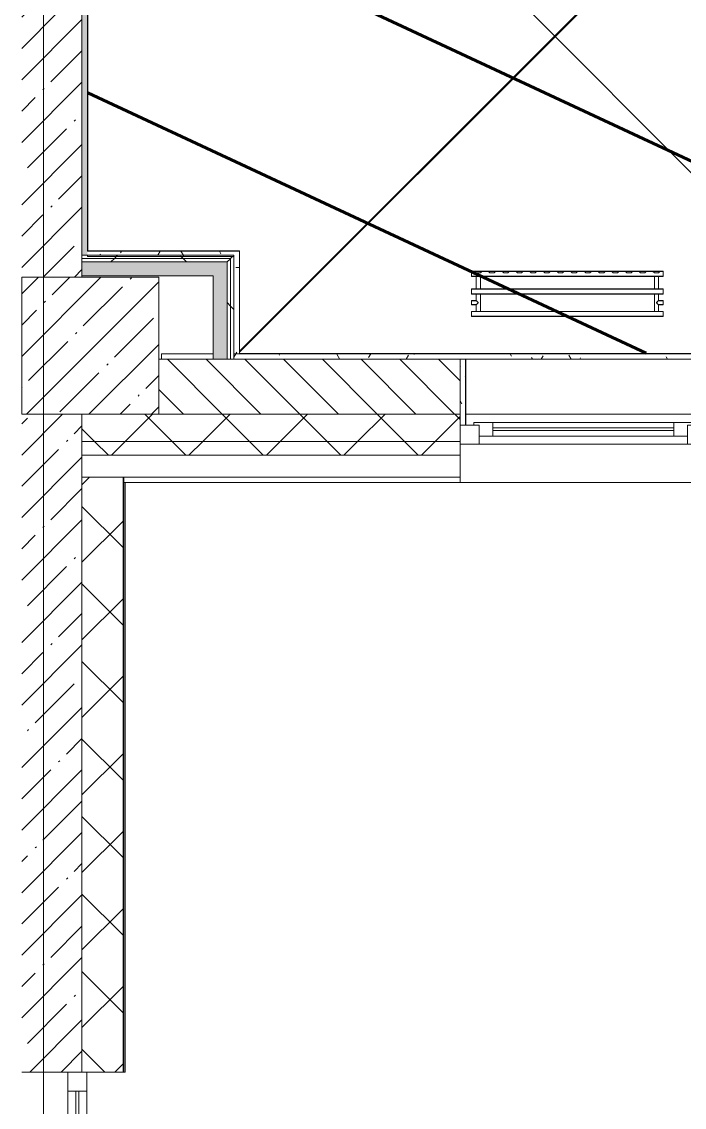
# Model space of a CAD drawing. Header units: millimetres. Extents: x -164500 to 426394, y -23753 to 102118.
# Drawn here: x 224252 to 226671, y 1020 to 4981 of the extents above; entities that cross this region are included whole.
import ezdxf

# ---------------------------------------------------------------- set-up
doc = ezdxf.new("R2010")
doc.units = ezdxf.units.MM
doc.linetypes.add('Осевая', pattern=[6350, 1270, -952.5, 3175, -952.5])
for name, color, linetype, lineweight in [('0) шлифовка', 5, 'Continuous', 60), ('5.3) Л-7 Линолеум 4 вып', 230, 'Continuous', 30), ('A-FLOR', 7, 'Continuous', 9), ('A-GLAZ', 7, 'Continuous', 9), ('A-GLAZ-1', 7, 'Continuous', 5), ('A-WALL', 7, 'Continuous', 5), ('I-WALL', 7, 'Continuous', 5), ('S-COLS', 7, 'Continuous', 9), ('S-COLS-1', 7, 'Continuous', 5), ('Оси', 7, 'Continuous', 9), ('Оси-2', 7, 'Осевая', 9)]:
    doc.layers.add(name, color=color, linetype=linetype, lineweight=lineweight)
for name, color, linetype in [('2) защита вин плитк', 6, 'Continuous'), ('3.1) Наливной пол', 3, 'Continuous'), ('3.2.3) Нал-ой пол 4 вып', 3, 'Continuous')]:
    doc.layers.add(name, color=color, linetype=linetype)
for name, color, linetype, lineweight, true_color in [('A-WALL-1', 9, 'Continuous', 5, 0x808080), ('A-WALL-FNSH-1', 9, 'Continuous', 5, 0x808080), ('M-EQPM-1', 7, 'Continuous', 9, 0xb2b2b2)]:
    doc.layers.add(name, color=color, linetype=linetype, lineweight=lineweight, true_color=true_color)
pattern_1 = [(45, (148772.12, -0.94), (-141.42136, 141.42136), []), (135, (148772.12, -0.94), (-141.42136, -141.42136), [])]
pattern_2 = [(0, (148772.123, -0.94), (243.84, 60.96), [20.117, -162.763, 20.117, -162.763, -975.36]), (0, (148772.123, -0.94), (243.84, 60.96), [-365.76, 20.117, -345.643, 20.117, -162.763, -426.72]), (0, (148772.123, -0.94), (243.84, 60.96), [-914.4, 20.117, -101.803, 20.117, -284.683]), (120, (148863.563, 29.54), (-174.71291, 180.691634), [20.117, -162.763, 20.117, -162.763, -975.36]), (120, (148863.563, 29.54), (-174.71291, 180.691634), [-365.76, 20.117, -345.643, 20.117, -162.763, -426.72]), (120, (148863.563, 29.54), (-174.71291, 180.691634), [-914.4, 20.117, -101.803, 20.117, -284.683]), (240, (148894.043, 151.46), (-69.12709, -241.651634), [20.117, -162.763, 20.117, -162.763, -975.36]), (240, (148894.043, 151.46), (-69.12709, -241.651634), [-365.76, 20.117, -345.643, 20.117, -162.763, -426.72]), (240, (148894.043, 151.46), (-69.12709, -241.651634), [-914.4, 20.117, -101.803, 20.117, -284.683])]
pattern_3 = [(45, (148772.12, -0.94), (-212.132, 212.132), []), (135, (148772.12, -0.94), (-212.132, -212.132), [])]
pattern_4 = [(45, (191173.1, 26476), (-1347.04, 1347.04), [])]
pattern_5 = [(45, (191173.1, 26480), (-1347.04, 1347.04), [])]

# ---------------------------------------------------------------- blocks, each defined once
blk = doc.blocks.new('radiator_prado_classic_z_tip_30_po exemplyaru - Classic Z Тип 30-500-V467-Объем проектирования 2 этажа')
at = {"layer": 'M-EQPM-1'}
for p, q in [((0, 228), (0, 210)), ((700, 228), (0, 228)), ((0, 210), (0, 228)), ((0, 228), (12.5, 228)), ((0, 210), (700, 210)), ((17.8, 210), (0, 210)), ((12.5, 228), (37.5, 228)), ((37.5, 228), (12.5, 228)), ((12.5, 228), (37.5, 228)), ((12.5, 228), (17.5, 223)), ((12.5, 228), (17.5, 223)), ((32.5, 223), (17.5, 223)), ((17.5, 223), (32.5, 223)), ((17.5, 210), (17.5, 164)), ((17.5, 210), (17.5, 164)), ((17.8, 210), (17.5, 210)), ((17.5, 210), (17.8, 210)), ((17.8, 210), (17.5, 210)), ((17.5, 210), (32.5, 210)), ((32.2, 210), (17.8, 210)), ((17.8, 210), (18.5, 210)), ((19.7, 210), (17.8, 210)), ((18.5, 210), (23.1, 210)), ((32.2, 210), (19.7, 210)), ((23.1, 210), (32.2, 210)), ((32.5, 210), (32.2, 210)), ((32.2, 210), (32.5, 210)), ((32.5, 210), (32.2, 210)), ((667.8, 210), (32.2, 210)), ((32.5, 223), (37.5, 228)), ((37.5, 228), (32.5, 223)), ((32.5, 164), (32.5, 210)), ((32.5, 164), (32.5, 210)), ((37.5, 228), (62.5, 228)), ((62.5, 228), (87.5, 228)), ((87.5, 228), (62.5, 228)), ((62.5, 228), (87.5, 228)), ((62.5, 228), (67.5, 223)), ((62.5, 228), (67.5, 223)), ((82.5, 223), (67.5, 223)), ((67.5, 223), (82.5, 223)), ((82.5, 223), (87.5, 228)), ((87.5, 228), (82.5, 223)), ((87.5, 228), (112.5, 228)), ((112.5, 228), (137.5, 228)), ((137.5, 228), (112.5, 228)), ((112.5, 228), (137.5, 228)), ((112.5, 228), (117.5, 223)), ((112.5, 228), (117.5, 223)), ((132.5, 223), (117.5, 223)), ((117.5, 223), (132.5, 223)), ((132.5, 223), (137.5, 228)), ((137.5, 228), (132.5, 223)), ((137.5, 228), (162.5, 228)), ((162.5, 228), (187.5, 228)), ((187.5, 228), (162.5, 228)), ((162.5, 228), (187.5, 228)), ((162.5, 228), (167.5, 223)), ((162.5, 228), (167.5, 223)), ((182.5, 223), (167.5, 223)), ((167.5, 223), (182.5, 223)), ((182.5, 223), (187.5, 228)), ((187.5, 228), (182.5, 223)), ((187.5, 228), (212.5, 228)), ((212.5, 228), (237.5, 228)), ((237.5, 228), (212.5, 228)), ((212.5, 228), (237.5, 228)), ((212.5, 228), (217.5, 223)), ((212.5, 228), (217.5, 223)), ((232.5, 223), (217.5, 223)), ((217.5, 223), (232.5, 223)), ((232.5, 223), (237.5, 228)), ((237.5, 228), (232.5, 223)), ((237.5, 228), (262.5, 228)), ((262.5, 228), (287.5, 228)), ((287.5, 228), (262.5, 228)), ((262.5, 228), (287.5, 228)), ((262.5, 228), (267.5, 223)), ((262.5, 228), (267.5, 223)), ((282.5, 223), (267.5, 223)), ((267.5, 223), (282.5, 223)), ((282.5, 223), (287.5, 228)), ((287.5, 228), (282.5, 223)), ((287.5, 228), (312.5, 228)), ((312.5, 228), (337.5, 228)), ((337.5, 228), (312.5, 228)), ((312.5, 228), (337.5, 228)), ((312.5, 228), (317.5, 223)), ((312.5, 228), (317.5, 223)), ((332.5, 223), (317.5, 223)), ((317.5, 223), (332.5, 223)), ((332.5, 223), (337.5, 228)), ((337.5, 228), (332.5, 223)), ((337.5, 228), (362.5, 228)), ((362.5, 228), (387.5, 228)), ((387.5, 228), (362.5, 228)), ((362.5, 228), (387.5, 228)), ((362.5, 228), (367.5, 223)), ((362.5, 228), (367.5, 223)), ((382.5, 223), (367.5, 223)), ((367.5, 223), (382.5, 223)), ((382.5, 223), (387.5, 228)), ((387.5, 228), (382.5, 223)), ((387.5, 228), (412.5, 228)), ((412.5, 228), (437.5, 228)), ((437.5, 228), (412.5, 228)), ((412.5, 228), (437.5, 228)), ((412.5, 228), (417.5, 223)), ((412.5, 228), (417.5, 223)), ((432.5, 223), (417.5, 223)), ((417.5, 223), (432.5, 223)), ((432.5, 223), (437.5, 228)), ((437.5, 228), (432.5, 223)), ((437.5, 228), (462.5, 228)), ((462.5, 228), (487.5, 228)), ((487.5, 228), (462.5, 228)), ((462.5, 228), (487.5, 228)), ((462.5, 228), (467.5, 223)), ((462.5, 228), (467.5, 223)), ((482.5, 223), (467.5, 223)), ((467.5, 223), (482.5, 223)), ((482.5, 223), (487.5, 228)), ((487.5, 228), (482.5, 223)), ((487.5, 228), (512.5, 228)), ((512.5, 228), (537.5, 228)), ((537.5, 228), (512.5, 228)), ((512.5, 228), (537.5, 228)), ((512.5, 228), (517.5, 223)), ((512.5, 228), (517.5, 223)), ((532.5, 223), (517.5, 223)), ((517.5, 223), (532.5, 223)), ((532.5, 223), (537.5, 228)), ((537.5, 228), (532.5, 223)), ((537.5, 228), (562.5, 228)), ((562.5, 228), (587.5, 228)), ((587.5, 228), (562.5, 228)), ((562.5, 228), (587.5, 228)), ((562.5, 228), (567.5, 223)), ((562.5, 228), (567.5, 223)), ((582.5, 223), (567.5, 223)), ((567.5, 223), (582.5, 223)), ((582.5, 223), (587.5, 228)), ((587.5, 228), (582.5, 223)), ((587.5, 228), (612.5, 228)), ((612.5, 228), (637.5, 228)), ((637.5, 228), (612.5, 228)), ((612.5, 228), (637.5, 228)), ((612.5, 228), (617.5, 223)), ((617.5, 223), (612.5, 228)), ((632.5, 223), (617.5, 223)), ((617.5, 223), (632.5, 223)), ((632.5, 223), (637.5, 228)), ((637.5, 228), (632.5, 223)), ((637.5, 228), (662.5, 228)), ((662.5, 228), (687.5, 228)), ((687.5, 228), (662.5, 228)), ((662.5, 228), (687.5, 228)), ((662.5, 228), (667.5, 223)), ((662.5, 228), (667.5, 223)), ((682.5, 223), (667.5, 223)), ((667.5, 223), (682.5, 223)), ((667.5, 210), (667.5, 164)), ((667.5, 210), (667.5, 164)), ((667.8, 210), (667.5, 210)), ((667.5, 210), (682.5, 210)), ((667.8, 210), (667.5, 210)), ((667.5, 210), (667.8, 210)), ((682.2, 210), (667.8, 210)), ((682.2, 210), (667.8, 210)), ((667.8, 210), (682.2, 210)), ((682.5, 210), (682.2, 210)), ((682.5, 210), (682.2, 210)), ((682.2, 210), (682.5, 210)), ((682.5, 223), (687.5, 228)), ((687.5, 228), (682.5, 223)), ((682.5, 164), (682.5, 210)), ((682.5, 164), (682.5, 210)), ((700, 210), (684.3, 210)), ((687.5, 228), (700, 228)), ((700, 210), (700, 228)), ((700, 228), (700, 210)), ((700, 164), (0, 164)), ((0, 164), (0, 146)), ((0, 146), (0, 164)), ((0, 164), (17.8, 164)), ((17.8, 164), (17.5, 164)), ((17.5, 164), (17.8, 164)), ((17.8, 164), (17.5, 164)), ((17.5, 164), (32.5, 164)), ((32.2, 164), (17.8, 164)), ((17.8, 164), (26.9, 164)), ((26.9, 164), (17.8, 164)), ((26.9, 164), (30.3, 164)), ((30.3, 164), (26.9, 164)), ((30.3, 164), (32.2, 164)), ((32.2, 164), (30.3, 164)), ((32.5, 164), (32.2, 164)), ((32.2, 164), (32.5, 164)), ((32.5, 164), (32.2, 164)), ((32.2, 164), (667.8, 164)), ((667.8, 164), (667.5, 164)), ((667.5, 164), (682.5, 164)), ((667.8, 164), (667.5, 164)), ((667.5, 164), (667.8, 164)), ((682.2, 164), (667.8, 164)), ((682.2, 164), (667.8, 164)), ((667.8, 164), (682.2, 164)), ((682.5, 164), (682.2, 164)), ((682.5, 164), (682.2, 164)), ((682.2, 164), (682.5, 164)), ((684.3, 164), (700, 164)), ((700, 146), (700, 164)), ((700, 164), (700, 146)), ((0, 146), (700, 146)), ((18.5, 146), (0, 146)), ((17.5, 121.5), (0, 121.5)), ((17.5, 121.5), (0, 121.5)), ((0, 121.5), (0, 120.5)), ((0, 106.5), (0, 121.5)), ((0, 120.5), (0, 107.5)), ((0, 120.5), (0, 119.3)), ((0, 114), (0, 120.5)), ((0, 120.5), (0, 120.5)), ((0, 119.3), (0, 117.8)), ((17.5, 146), (17.5, 121.5)), ((17.5, 146), (17.5, 121.5)), ((17.5, 146), (18.5, 146)), ((18.5, 146), (17.5, 146)), ((17.5, 146), (18.5, 146)), ((32.5, 146), (17.5, 146)), ((18.5, 146), (32.2, 146)), ((19.7, 146), (18.5, 146)), ((18.5, 146), (23.1, 146)), ((32.2, 146), (19.7, 146)), ((23.1, 146), (30.3, 146)), ((30.3, 146), (32.2, 146)), ((32.2, 146), (32.5, 146)), ((32.5, 146), (32.2, 146)), ((32.2, 146), (32.5, 146)), ((667.8, 146), (32.2, 146)), ((32.5, 82), (32.5, 146)), ((32.5, 82), (32.5, 146)), ((667.5, 146), (667.5, 82)), ((667.5, 146), (667.5, 82)), ((667.5, 146), (667.8, 146)), ((682.5, 146), (667.5, 146)), ((667.5, 146), (667.8, 146)), ((667.8, 146), (667.5, 146)), ((667.8, 146), (681.5, 146)), ((667.8, 146), (681.5, 146)), ((681.5, 146), (667.8, 146)), ((681.5, 146), (682.5, 146)), ((681.5, 146), (682.5, 146)), ((682.5, 146), (681.5, 146)), ((700, 146), (681.5, 146)), ((682.5, 121.5), (682.5, 146)), ((682.5, 121.5), (682.5, 146)), ((700, 121.5), (682.5, 121.5)), ((700, 121.5), (682.5, 121.5)), ((700, 121.5), (700, 106.5)), ((700, 120.5), (700, 121.5)), ((700, 121.5), (700, 120.5)), ((700, 120.5), (700, 121.5)), ((700, 107.5), (700, 120.5)), ((700, 120.5), (700, 107.5)), ((700, 107.5), (700, 120.5)), ((0, 117.8), (0, 114)), ((0, 114), (0, 110.3)), ((0, 107.5), (0, 114)), ((0, 110.3), (0, 108.7)), ((0, 108.7), (0, 107.5)), ((0, 107.5), (0, 106.5)), ((0, 107.5), (0, 107.5)), ((0, 106.5), (17.5, 106.5)), ((0, 106.5), (17.5, 106.5)), ((700, 82), (0, 82)), ((0, 82), (0, 64)), ((0, 64), (0, 82)), ((0, 82), (18.5, 82)), ((17.5, 106.5), (17.5, 82)), ((17.5, 106.5), (17.5, 82)), ((18.5, 82), (17.5, 82)), ((17.5, 82), (18.5, 82)), ((18.5, 82), (17.5, 82)), ((17.5, 82), (32.5, 82)), ((32.2, 82), (18.5, 82)), ((18.5, 82), (32.2, 82)), ((19.7, 82), (18.5, 82)), ((23.1, 82), (19.7, 82)), ((26.9, 82), (23.1, 82)), ((31.5, 82), (26.9, 82)), ((32.2, 82), (31.5, 82)), ((32.5, 82), (32.2, 82)), ((32.2, 82), (32.5, 82)), ((32.5, 82), (32.2, 82)), ((32.2, 82), (667.8, 82)), ((667.8, 82), (667.5, 82)), ((667.5, 82), (682.5, 82)), ((667.8, 82), (667.5, 82)), ((667.5, 82), (667.8, 82)), ((681.5, 82), (667.8, 82)), ((681.5, 82), (667.8, 82)), ((667.8, 82), (681.5, 82)), ((682.5, 82), (681.5, 82)), ((682.5, 82), (681.5, 82)), ((681.5, 82), (682.5, 82)), ((681.5, 82), (700, 82)), ((682.5, 82), (682.5, 106.5)), ((682.5, 106.5), (700, 106.5)), ((682.5, 82), (682.5, 106.5)), ((682.5, 106.5), (700, 106.5)), ((700, 106.5), (700, 107.5)), ((700, 107.5), (700, 106.5)), ((700, 106.5), (700, 107.5)), ((700, 64), (700, 82)), ((700, 82), (700, 64)), ((700, 64), (0, 64)), ((0, 64), (700, 64))]:
    blk.add_line(p, q, dxfattribs=at)
for points, knots in [([(18.5, 120.5), (18.4, 120.6), (18.3, 120.7), (18.1, 120.9), (17.9, 121.1), (17.8, 121.2), (17.7, 121.3), (17.5, 121.5), (17.5, 121.5), (17.5, 121.5)], [0.7142857, 0.7142857, 0.7142857, 0.7142857, 0.75, 0.7857143, 0.8214286, 0.8571429, 0.8928571, 0.9285714, 1, 1, 1, 1]), ([(17.5, 121.5), (17.5, 121.5), (17.5, 121.5), (17.7, 121.3), (17.8, 121.2), (17.9, 121.1), (18.1, 120.9), (18.3, 120.7), (18.4, 120.6), (18.5, 120.5)], [0, 0, 0, 0, 0.0714286, 0.1071429, 0.1428571, 0.1785714, 0.2142857, 0.25, 0.2857143, 0.2857143, 0.2857143, 0.2857143]), ([(17.5, 121.5), (17.5, 121.5), (17.5, 121.5), (17.7, 121.3), (17.8, 121.2), (17.9, 121.1), (18.1, 120.9), (18.3, 120.7), (18.4, 120.6), (18.5, 120.5)], [0, 0, 0, 0, 0.0714286, 0.1071429, 0.1428571, 0.1785714, 0.2142857, 0.25, 0.2857143, 0.2857143, 0.2857143, 0.2857143]), ([(25, 114), (24.5, 114.5), (23.6, 115.4), (22.4, 116.6), (21.6, 117.4), (21.1, 117.9), (20.8, 118.2), (20.5, 118.5), (20.2, 118.8), (19.8, 119.1), (19.6, 119.4), (19.3, 119.7), (19, 120), (18.7, 120.3), (18.5, 120.5), (18.3, 120.7), (18.1, 120.9), (17.9, 121.1), (17.8, 121.2), (17.7, 121.3), (17.5, 121.5), (17.5, 121.5), (17.5, 121.5)], [0, 0, 0, 0, 0.142857, 0.285714, 0.357143, 0.392857, 0.428571, 0.464286, 0.5, 0.535714, 0.571429, 0.607143, 0.642857, 0.678571, 0.714286, 0.75, 0.785714, 0.821429, 0.857143, 0.892857, 0.928571, 1, 1, 1, 1]), ([(22.1, 116.9), (21.9, 117.1), (21.6, 117.4), (21.1, 117.9), (20.8, 118.2), (20.5, 118.5), (20.2, 118.8), (19.9, 119.2), (19.7, 119.3), (19.6, 119.4)], [0.2857143, 0.2857143, 0.2857143, 0.2857143, 0.3571429, 0.3928571, 0.4285714, 0.4642857, 0.5, 0.5357143, 0.5714286, 0.5714286, 0.5714286, 0.5714286]), ([(19.6, 119.4), (19.7, 119.3), (19.9, 119.2), (20.3, 118.7), (20.7, 118.3), (21.1, 117.9), (21.6, 117.4), (21.9, 117.1), (22.1, 116.9)], [0.4285714, 0.4285714, 0.4285714, 0.4285714, 0.4642857, 0.5, 0.5714286, 0.6071429, 0.6428571, 0.7142857, 0.7142857, 0.7142857, 0.7142857]), ([(19.6, 119.4), (19.7, 119.3), (19.8, 119.1), (20.3, 118.7), (20.7, 118.3), (21.1, 117.9), (21.6, 117.4), (21.9, 117.1), (22.1, 116.9)], [0.4285714, 0.4285714, 0.4285714, 0.4285714, 0.4642857, 0.5, 0.5714286, 0.6071429, 0.6428571, 0.7142857, 0.7142857, 0.7142857, 0.7142857]), ([(675, 114), (675.5, 114.5), (676.4, 115.4), (677.6, 116.6), (678.4, 117.4), (678.9, 117.9), (679.2, 118.2), (679.5, 118.5), (679.8, 118.8), (680.1, 119.2), (680.4, 119.4), (680.7, 119.7), (681, 120), (681.3, 120.3), (681.5, 120.5), (681.7, 120.7), (681.9, 120.9), (682.1, 121.1), (682.2, 121.2), (682.3, 121.3), (682.5, 121.5), (682.5, 121.5), (682.5, 121.5)], [0, 0, 0, 0, 0.142857, 0.285714, 0.357143, 0.392857, 0.428571, 0.464286, 0.5, 0.535714, 0.571429, 0.607143, 0.642857, 0.678571, 0.714286, 0.75, 0.785714, 0.821429, 0.857143, 0.892857, 0.928571, 1, 1, 1, 1]), ([(680.4, 119.4), (680.3, 119.3), (680.1, 119.2), (679.7, 118.7), (679.3, 118.3), (678.9, 117.9), (678.4, 117.4), (678.1, 117.1), (677.9, 116.9)], [0.4285714, 0.4285714, 0.4285714, 0.4285714, 0.4642857, 0.5, 0.5714286, 0.6071429, 0.6428571, 0.7142857, 0.7142857, 0.7142857, 0.7142857]), ([(677.9, 116.9), (678.1, 117.1), (678.4, 117.4), (678.9, 117.9), (679.2, 118.2), (679.5, 118.5), (679.8, 118.8), (680.1, 119.2), (680.3, 119.3), (680.4, 119.4)], [0.2857143, 0.2857143, 0.2857143, 0.2857143, 0.3571429, 0.3928571, 0.4285714, 0.4642857, 0.5, 0.5357143, 0.5714286, 0.5714286, 0.5714286, 0.5714286]), ([(680.4, 119.4), (680.3, 119.3), (680.1, 119.2), (679.7, 118.7), (679.4, 118.4), (679.2, 118.2)], [0.4285714, 0.4285714, 0.4285714, 0.4285714, 0.4642857, 0.5, 0.5714286, 0.5714286, 0.5714286, 0.5714286]), ([(682.5, 121.5), (682.5, 121.5), (682.5, 121.5), (682.3, 121.3), (682.2, 121.2), (682.1, 121.1), (681.9, 120.9), (681.7, 120.7), (681.6, 120.6), (681.5, 120.5)], [0, 0, 0, 0, 0.0714286, 0.1071429, 0.1428571, 0.1785714, 0.2142857, 0.25, 0.2857143, 0.2857143, 0.2857143, 0.2857143]), ([(682.5, 121.5), (682.5, 121.5), (682.5, 121.5), (682.3, 121.3), (682.2, 121.2), (682.1, 121.1), (681.9, 120.9), (681.7, 120.7), (681.6, 120.6), (681.5, 120.5)], [0, 0, 0, 0, 0.0714286, 0.1071429, 0.1428571, 0.1785714, 0.2142857, 0.25, 0.2857143, 0.2857143, 0.2857143, 0.2857143]), ([(681.5, 120.5), (681.6, 120.6), (681.7, 120.7), (681.9, 120.9), (682.1, 121.1), (682.2, 121.2), (682.3, 121.3), (682.5, 121.5), (682.5, 121.5), (682.5, 121.5)], [0.7142857, 0.7142857, 0.7142857, 0.7142857, 0.75, 0.7857143, 0.8214286, 0.8571429, 0.8928571, 0.9285714, 1, 1, 1, 1]), ([(17.5, 106.5), (17.5, 106.5), (17.5, 106.5), (17.7, 106.7), (17.8, 106.8), (17.9, 106.9), (18.1, 107.1), (18.3, 107.3), (18.5, 107.5), (18.7, 107.7), (19, 108), (19.3, 108.3), (19.6, 108.6), (19.8, 108.9), (20.3, 109.3), (20.7, 109.7), (21.1, 110.1), (21.6, 110.6), (22.4, 111.4), (23.6, 112.6), (24.5, 113.5), (25, 114)], [0, 0, 0, 0, 0.071429, 0.107143, 0.142857, 0.178571, 0.214286, 0.25, 0.285714, 0.321429, 0.357143, 0.392857, 0.428571, 0.464286, 0.5, 0.571429, 0.607143, 0.642857, 0.714286, 0.857143, 1, 1, 1, 1]), ([(17.5, 106.5), (17.5, 106.5), (17.5, 106.5), (17.7, 106.7), (17.8, 106.8), (17.9, 106.9), (18.1, 107.1), (18.3, 107.3), (18.4, 107.4), (18.5, 107.5)], [0, 0, 0, 0, 0.0714286, 0.1071429, 0.1428571, 0.1785714, 0.2142857, 0.25, 0.2857143, 0.2857143, 0.2857143, 0.2857143]), ([(18.5, 107.5), (18.4, 107.4), (18.3, 107.3), (18.1, 107.1), (17.9, 106.9), (17.8, 106.8), (17.7, 106.7), (17.5, 106.5), (17.5, 106.5), (17.5, 106.5)], [0.7142857, 0.7142857, 0.7142857, 0.7142857, 0.75, 0.7857143, 0.8214286, 0.8571429, 0.8928571, 0.9285714, 1, 1, 1, 1]), ([(18.5, 107.5), (18.4, 107.4), (18.3, 107.3), (18.1, 107.1), (17.9, 106.9), (17.8, 106.8), (17.7, 106.7), (17.5, 106.5), (17.5, 106.5), (17.5, 106.5)], [0.7142857, 0.7142857, 0.7142857, 0.7142857, 0.75, 0.7857143, 0.8214286, 0.8571429, 0.8928571, 0.9285714, 1, 1, 1, 1]), ([(19.6, 108.6), (19.7, 108.7), (19.9, 108.8), (20.3, 109.3), (20.7, 109.7), (21.1, 110.1), (21.6, 110.6), (21.9, 110.9), (22.1, 111.1)], [0.4285714, 0.4285714, 0.4285714, 0.4285714, 0.4642857, 0.5, 0.5714286, 0.6071429, 0.6428571, 0.7142857, 0.7142857, 0.7142857, 0.7142857]), ([(22.1, 111.1), (21.9, 110.9), (21.6, 110.6), (21.1, 110.1), (20.8, 109.8), (20.5, 109.5), (20.2, 109.2), (19.9, 108.8), (19.7, 108.7), (19.6, 108.6)], [0.2857143, 0.2857143, 0.2857143, 0.2857143, 0.3571429, 0.3928571, 0.4285714, 0.4642857, 0.5, 0.5357143, 0.5714286, 0.5714286, 0.5714286, 0.5714286]), ([(22.1, 111.1), (21.9, 110.9), (21.6, 110.6), (21.1, 110.1), (20.8, 109.8), (20.5, 109.5), (20.2, 109.2), (19.8, 108.9), (19.7, 108.7), (19.6, 108.6)], [0.2857143, 0.2857143, 0.2857143, 0.2857143, 0.3571429, 0.3928571, 0.4285714, 0.4642857, 0.5, 0.5357143, 0.5714286, 0.5714286, 0.5714286, 0.5714286]), ([(682.5, 106.5), (682.5, 106.5), (682.5, 106.5), (682.3, 106.7), (682.2, 106.8), (682.1, 106.9), (681.9, 107.1), (681.7, 107.3), (681.5, 107.5), (681.3, 107.7), (681, 108), (680.7, 108.3), (680.4, 108.6), (680.1, 108.8), (679.7, 109.3), (679.3, 109.7), (678.9, 110.1), (678.4, 110.6), (677.6, 111.4), (676.4, 112.6), (675.5, 113.5), (675, 114)], [0, 0, 0, 0, 0.071429, 0.107143, 0.142857, 0.178571, 0.214286, 0.25, 0.285714, 0.321429, 0.357143, 0.392857, 0.428571, 0.464286, 0.5, 0.571429, 0.607143, 0.642857, 0.714286, 0.857143, 1, 1, 1, 1]), ([(679.2, 118.2), (679.1, 118.1), (678.9, 117.9), (678.4, 117.4), (678.1, 117.1), (677.9, 116.9)], [0.5714286, 0.5714286, 0.5714286, 0.5714286, 0.6071429, 0.6428571, 0.7142857, 0.7142857, 0.7142857, 0.7142857]), ([(677.9, 111.1), (678.1, 110.9), (678.4, 110.6), (678.9, 110.1), (679.2, 109.8), (679.5, 109.5), (679.8, 109.2), (680.1, 108.8), (680.3, 108.7), (680.4, 108.6)], [0.2857143, 0.2857143, 0.2857143, 0.2857143, 0.3571429, 0.3928571, 0.4285714, 0.4642857, 0.5, 0.5357143, 0.5714286, 0.5714286, 0.5714286, 0.5714286]), ([(677.9, 111.1), (678.1, 110.9), (678.4, 110.6), (678.9, 110.1), (679.2, 109.8), (679.5, 109.5), (679.8, 109.2), (680.1, 108.8), (680.3, 108.7), (680.4, 108.6)], [0.2857143, 0.2857143, 0.2857143, 0.2857143, 0.3571429, 0.3928571, 0.4285714, 0.4642857, 0.5, 0.5357143, 0.5714286, 0.5714286, 0.5714286, 0.5714286]), ([(680.4, 108.6), (680.3, 108.7), (680.1, 108.8), (679.7, 109.3), (679.3, 109.7), (678.9, 110.1), (678.4, 110.6), (678.1, 110.9), (677.9, 111.1)], [0.4285714, 0.4285714, 0.4285714, 0.4285714, 0.4642857, 0.5, 0.5714286, 0.6071429, 0.6428571, 0.7142857, 0.7142857, 0.7142857, 0.7142857]), ([(681.5, 107.5), (681.6, 107.4), (681.7, 107.3), (681.9, 107.1), (682.1, 106.9), (682.2, 106.8), (682.3, 106.7), (682.5, 106.5), (682.5, 106.5), (682.5, 106.5)], [0.7142857, 0.7142857, 0.7142857, 0.7142857, 0.75, 0.7857143, 0.8214286, 0.8571429, 0.8928571, 0.9285714, 1, 1, 1, 1]), ([(681.5, 107.5), (681.6, 107.4), (681.7, 107.3), (681.9, 107.1), (682.1, 106.9), (682.2, 106.8), (682.3, 106.7), (682.5, 106.5), (682.5, 106.5), (682.5, 106.5)], [0.7142857, 0.7142857, 0.7142857, 0.7142857, 0.75, 0.7857143, 0.8214286, 0.8571429, 0.8928571, 0.9285714, 1, 1, 1, 1]), ([(682.5, 106.5), (682.5, 106.5), (682.5, 106.5), (682.3, 106.7), (682.2, 106.8), (682.1, 106.9), (681.9, 107.1), (681.7, 107.3), (681.6, 107.4), (681.5, 107.5)], [0, 0, 0, 0, 0.0714286, 0.1071429, 0.1428571, 0.1785714, 0.2142857, 0.25, 0.2857143, 0.2857143, 0.2857143, 0.2857143])]:
    blk.add_open_spline(points, degree=3, knots=knots, dxfattribs=at)
for points in [[(19.6, 119.4), (19.5, 119.5), (19.3, 119.7), (19, 120), (18.7, 120.3), (18.6, 120.4), (18.5, 120.5)], [(18.5, 120.5), (18.6, 120.4), (18.7, 120.3), (19, 120), (19.3, 119.7), (19.5, 119.5), (19.6, 119.4)], [(18.5, 120.5), (18.6, 120.4), (18.7, 120.3), (19, 120), (19.3, 119.7), (19.5, 119.5), (19.6, 119.4)], [(681.5, 120.5), (681.4, 120.4), (681.3, 120.3), (681, 120), (680.7, 119.7), (680.5, 119.5), (680.4, 119.4)], [(681.5, 120.5), (681.4, 120.4), (681.3, 120.3), (681, 120), (680.7, 119.7), (680.5, 119.5), (680.4, 119.4)], [(680.4, 119.4), (680.5, 119.5), (680.7, 119.7), (681, 120), (681.3, 120.3), (681.4, 120.4), (681.5, 120.5)], [(18.5, 107.5), (18.6, 107.6), (18.7, 107.7), (19, 108), (19.3, 108.3), (19.5, 108.5), (19.6, 108.6)], [(19.6, 108.6), (19.5, 108.5), (19.3, 108.3), (19, 108), (18.7, 107.7), (18.6, 107.6), (18.5, 107.5)], [(19.6, 108.6), (19.5, 108.5), (19.3, 108.3), (19, 108), (18.7, 107.7), (18.6, 107.6), (18.5, 107.5)], [(25, 114), (24.5, 114.5), (23.6, 115.4), (22.6, 116.4), (22.1, 116.9)], [(22.1, 116.9), (22.6, 116.4), (23.6, 115.4), (24.5, 114.5), (25, 114)], [(22.1, 116.9), (22.6, 116.4), (23.6, 115.4), (24.5, 114.5), (25, 114)], [(22.1, 111.1), (22.6, 111.6), (23.6, 112.6), (24.5, 113.5), (25, 114)], [(25, 114), (24.5, 113.5), (23.6, 112.6), (22.6, 111.6), (22.1, 111.1)], [(25, 114), (24.5, 113.5), (23.6, 112.6), (22.6, 111.6), (22.1, 111.1)], [(677.9, 116.9), (677.4, 116.4), (676.4, 115.4), (675.5, 114.5), (675, 114)], [(677.9, 116.9), (677.4, 116.4), (676.4, 115.4), (675.5, 114.5), (675, 114)], [(675, 114), (675.5, 114.5), (676.4, 115.4), (677.4, 116.4), (677.9, 116.9)], [(675, 114), (675.5, 113.5), (676.4, 112.6), (677.4, 111.6), (677.9, 111.1)], [(675, 114), (675.5, 113.5), (676.4, 112.6), (677.4, 111.6), (677.9, 111.1)], [(677.9, 111.1), (677.4, 111.6), (676.4, 112.6), (675.5, 113.5), (675, 114)], [(680.4, 108.6), (680.5, 108.5), (680.7, 108.3), (681, 108), (681.3, 107.7), (681.4, 107.6), (681.5, 107.5)], [(680.4, 108.6), (680.5, 108.5), (680.7, 108.3), (681, 108), (681.3, 107.7), (681.4, 107.6), (681.5, 107.5)], [(681.5, 107.5), (681.4, 107.6), (681.3, 107.7), (681, 108), (680.7, 108.3), (680.5, 108.5), (680.4, 108.6)]]:
    blk.add_open_spline(points, degree=3, dxfattribs=at)
blk = doc.blocks.new('BSC_Колонна _Прямоугольная - 500х500-V291-Объем проектирования 2 этажа')
at = {"layer": 'S-COLS-1'}
h = blk.add_hatch(dxfattribs=at)
h.set_pattern_fill('FP_17', color=256, style=0, pattern_type=2)
h.set_pattern_definition([(45, (-75730, -3800), (-114.04925, 114.04925), []), (45, (-75615.95, -3800), (-114.04925, 114.04925), [201.613, -40.323, 6.706, -33.617])])
h.paths.add_polyline_path([(-30, -250), (250, -250), (250, 250), (-250, 250), (-250, -250), (-42.6, -250)])
for p, q in [((250, 250), (-250, 250)), ((-250, 250), (-250, -250)), ((250, -250), (250, 250)), ((-250, -250), (250, -250))]:
    blk.add_line(p, q, dxfattribs=at)
blk = doc.blocks.new('120_Окно_СКБ_1Ст - 120_Окно_СКБ_1Ст 900х2500_h_-19906150-Объем проектирования 2 этажа')
at = {"layer": 'A-GLAZ'}
for p, q in [((-450, -75), (-450, -5)), ((-450, -5), (-380, -5)), ((-380, -5), (-380, -75)), ((380, -35), (-380, -35)), ((-380, -35), (-380, -75)), ((-330, -85), (-330, -35)), ((330, -85), (330, -35)), ((380, -75), (380, -5)), ((380, -5), (450, -5)), ((380, -75), (380, -35)), ((450, -5), (450, -75)), ((-380, -75), (-450, -75)), ((-380, -75), (-400, -75)), ((-400, -75), (-400, -85)), ((450, -75), (380, -75)), ((400, -75), (380, -75)), ((400, -85), (400, -75)), ((-400, -85), (400, -85)), ((400, -85), (-400, -85))]:
    blk.add_line(p, q, dxfattribs=at)
at = {"layer": 'A-GLAZ-1'}
for p, q in [((450, -5), (-450, -5)), ((-430, -75), (-400, -75)), ((-330, -55), (330, -55)), ((330, -65), (-330, -65)), ((400, -75), (430, -75))]:
    blk.add_line(p, q, dxfattribs=at)
blk = doc.blocks.new('120_Окно_СКБ_1Ст - 120_Окно_СКБ_1Ст 800х2500 EI30-23532001-Объем проектирования 2 этажа')
at = {"layer": 'A-GLAZ'}
for p, q in [((-400, -127), (-400, -57)), ((-400, -57), (-330, -57)), ((-330, -57), (-330, -127)), ((330, -127), (330, -57)), ((330, -57), (400, -57)), ((400, -57), (400, -127)), ((-330, -127), (-400, -127)), ((400, -127), (330, -127))]:
    blk.add_line(p, q, dxfattribs=at)
at = {"layer": 'A-GLAZ-1'}
for p, q in [((400, -57), (-400, -57)), ((330, -87), (-330, -87)), ((330, -97), (-330, -97)), ((-400, -127), (400, -127))]:
    blk.add_line(p, q, dxfattribs=at)

msp = doc.modelspace()

# ---------------------------------------------------------------- hatches: boundary and pattern name
at = {"layer": '0) шлифовка', "true_color": 0x2776bb}
h = msp.add_hatch(dxfattribs=at)
h.set_pattern_fill('ANSI31', color=152, scale=222, angle=110)
h.set_pattern_definition([(155, (191173.1, 26480), (-297.882, -638.811), [])])
h.paths.add_polyline_path([(233231.123, 10879), (230901.623, 10879), (230901.623, 10872), (229102.123, 10872), (229101.123, 10872), (229101.123, 11329), (224773.123, 11329), (224773.123, 10879), (224493.123, 10879), (224493.123, 10792.29), (224493.123, 4146), (225047.511, 4146), (225047.511, 3771), (229101.123, 3771), (229101.123, 4146), (230197.123, 4146), (230197.123, 3771), (232951.123, 3771), (232951.123, 4141), (233231.123, 4141)])
at = {"layer": '2) защита вин плитк'}
h = msp.add_hatch(dxfattribs=at)
h.set_pattern_fill('ANSI31', color=256, scale=600)
h.set_pattern_definition(pattern_5)
h.paths.add_polyline_path([(233231.123, 10879), (230901.623, 10879), (230901.623, 10872), (229102.123, 10872), (229101.123, 10872), (229101.123, 11329), (224773.123, 11329), (224773.123, 10879), (224493.123, 10879), (224493.123, 10792.29), (224493.123, 4146), (225047.511, 4146), (225047.511, 3771), (229101.123, 3771), (229101.123, 4146), (230197.123, 4146), (230197.123, 3771), (232951.123, 3771), (232951.123, 4141), (233231.123, 4141)])
h = msp.add_hatch(dxfattribs=at)
h.set_pattern_fill('ANSI31', color=256, scale=600)
h.set_pattern_definition(pattern_4)
h.paths.add_polyline_path([(233231.123, 10875.086), (230901.623, 10875.086), (230901.623, 10868.086), (229102.123, 10868.086), (229101.123, 10868.086), (229101.123, 11325.087), (224773.123, 11325.087), (224773.123, 10875.086), (224493.123, 10875.086), (224493.123, 10788.376), (224493.123, 4142.086), (225047.511, 4142.086), (225047.511, 3767.086), (229101.123, 3767.086), (229101.123, 4142.086), (230197.123, 4142.086), (230197.123, 3767.086), (232951.123, 3767.086), (232951.123, 4137.086), (233231.123, 4137.086)])
at = {"layer": '3.1) Наливной пол'}
h = msp.add_hatch(dxfattribs=at)
h.set_pattern_fill('ANSI31', color=256, scale=600)
h.set_pattern_definition(pattern_4)
h.paths.add_polyline_path([(233231.123, 10875.086), (230901.623, 10875.086), (230901.623, 10868.086), (229102.123, 10868.086), (229101.123, 10868.086), (229101.123, 11325.087), (224773.123, 11325.087), (224773.123, 10875.086), (224493.123, 10875.086), (224493.123, 10788.376), (224493.123, 4142.086), (225047.511, 4142.086), (225047.511, 3767.086), (229101.123, 3767.086), (229101.123, 4142.086), (230197.123, 4142.086), (230197.123, 3767.086), (232951.123, 3767.086), (232951.123, 4137.086), (233231.123, 4137.086)])
at = {"layer": '3.2.3) Нал-ой пол 4 вып'}
h = msp.add_hatch(dxfattribs=at)
h.set_pattern_fill('ANSI31', color=256, scale=600)
h.set_pattern_definition(pattern_5)
h.paths.add_polyline_path([(233231.123, 10879), (230901.623, 10879), (230901.623, 10872), (229102.123, 10872), (229101.123, 10872), (229101.123, 11329), (224773.123, 11329), (224773.123, 10879), (224493.123, 10879), (224493.123, 10792.29), (224493.123, 4146), (225047.511, 4146), (225047.511, 3771), (229101.123, 3771), (229101.123, 4146), (230197.123, 4146), (230197.123, 3771), (232951.123, 3771), (232951.123, 4141), (233231.123, 4141)])
at = {"layer": '5.3) Л-7 Линолеум 4 вып'}
h = msp.add_hatch(dxfattribs=at)
h.set_pattern_fill('ANSI37', color=256, scale=600)
h.set_pattern_definition([(45, (191173.1, 26480), (-1347.04, 1347.04), []), (135, (191173.1, 26480), (-1347.04, -1347.04), [])])
h.paths.add_polyline_path([(233231.123, 10879), (230901.623, 10879), (230901.623, 10872), (229102.123, 10872), (229101.123, 10872), (229101.123, 11329), (224773.123, 11329), (224773.123, 10879), (224493.123, 10879), (224493.123, 10792.29), (224493.123, 4146), (225047.511, 4146), (225047.511, 3771), (229101.123, 3771), (229101.123, 4146), (230197.123, 4146), (230197.123, 3771), (232951.123, 3771), (232951.123, 4141), (233231.123, 4141)])
at = {"layer": 'A-WALL'}
h = msp.add_hatch(dxfattribs=at)
h.set_pattern_fill('FP_2', color=256, style=0, pattern_type=2)
h.set_pattern_definition([(135, (148772.12, -0.94), (-70.71068, -70.71068), [])])
h.paths.add_polyline_path([(229107.72, 3549.059), (229122.123, 3549.059), (229122.123, 3749.058), (228852.123, 3749.058), (228852.123, 3549.059)])
h.paths.add_polyline_path([(224762.123, 3549.059), (225852.123, 3549.059), (225852.123, 3749.058), (224752.123, 3749.058), (224752.123, 3549.059)])
h.paths.add_polyline_path([(227952.123, 3549.059), (227952.123, 3749.058), (226752.123, 3749.058), (226752.123, 3549.059), (227662.252, 3549.059)])
h = msp.add_hatch(dxfattribs=at)
h.set_pattern_fill('FP_24', color=256, style=0, pattern_type=2)
h.set_pattern_definition(pattern_1)
h.paths.add_polyline_path([(232972.123, 3449.059), (233472.123, 3449.059), (233472.123, 3549.058), (232892.123, 3549.058), (232892.123, 3449.059), (232952.123, 3449.059)])
h.paths.add_polyline_path([(230192.123, 3449.059), (230192.123, 3549.058), (228852.123, 3549.058), (228852.123, 3449.059), (229622.123, 3449.059)])
h.paths.add_polyline_path([(226752.123, 3449.059), (227952.123, 3449.059), (227952.123, 3549.058), (226752.123, 3549.058)])
h.paths.add_polyline_path([(224762.123, 3449.059), (225852.123, 3449.059), (225852.123, 3549.058), (224472.123, 3549.058), (224472.123, 3449.059), (224752.123, 3449.059)])
h = msp.add_hatch(dxfattribs=at)
h.set_pattern_fill('FP_24', color=256, style=0, pattern_type=2)
h.set_pattern_definition(pattern_1)
h.paths.add_polyline_path([(233481.357, 3399.059), (233572.123, 3399.059), (233572.123, 3449.059), (232892.123, 3449.059), (232892.123, 3399.059), (233472.123, 3399.059)])
h.paths.add_polyline_path([(230192.123, 3399.059), (230192.123, 3449.059), (228852.123, 3449.059), (228852.123, 3399.059), (229622.123, 3399.059)])
h.paths.add_polyline_path([(227952.123, 3399.059), (227952.123, 3449.059), (226752.123, 3449.059), (226752.123, 3399.059), (227662.252, 3399.059)])
h.paths.add_polyline_path([(224652.123, 3399.059), (225852.123, 3399.059), (225852.123, 3449.059), (224472.123, 3449.059), (224472.123, 3399.059), (224625.123, 3399.059)])
h = msp.add_hatch(dxfattribs=at)
h.set_pattern_fill('FP_24', color=256, style=0, pattern_type=2)
h.set_pattern_definition(pattern_1)
h.paths.add_polyline_path([(224622.123, -250.941), (224622.123, 349.059), (224472.123, 349.059), (224472.123, -250.941), (224582.49, -250.941)])
h.paths.add_polyline_path([(224472.123, 1149.059), (224622.123, 1149.059), (224622.095, 3319.055), (224472.123, 3319.059), (224472.123, 2644.422)])
at = {"layer": 'I-WALL'}
h = msp.add_hatch(dxfattribs=at)
h.set_pattern_fill('FP_191', color=256, style=0, pattern_type=2)
h.set_pattern_definition(pattern_2)
h.paths.add_polyline_path([(224472.123, 4129.059), (224492.123, 4129.059), (224492.123, 4144.059), (224472.37, 4129.243)])
h.paths.add_polyline_path([(224472.123, 4129.059), (224492.123, 4145.059), (224492.123, 9351.349), (224472.123, 9351.349), (224472.123, 4144.059)])
h.paths.add_polyline_path([(224472.123, 10791.349), (224492.123, 10791.349), (224492.123, 10878.059), (224472.123, 10899.059), (224472.123, 10828.869)])
h.paths.add_polyline_path([(224492.123, 10879.059), (224492.123, 10899.059), (224472.123, 10899.059)])
h = msp.add_hatch(dxfattribs=at)
h.set_pattern_fill('FP_1', color=256, style=0, pattern_type=2)
h.set_pattern_definition([(45, (148772.12, -0.94), (-114.04925, 114.04925), []), (45, (148886.17, -0.94), (-114.04925, 114.04925), [201.612, -40.322, 6.706, -33.617])])
h.paths.add_polyline_path([(224427.49, -100.941), (224472.123, -100.941), (224472.123, 349.059), (224252.123, 349.059), (224252.123, -100.941)])
h.paths.add_polyline_path([(224472.123, 1149.059), (224472.123, 3549.059), (224252.123, 3549.059), (224252.123, 1149.059)])
h.paths.add_polyline_path([(224252.123, 4049.059), (224472.123, 4049.059), (224472.123, 7899.059), (224252.123, 7899.059), (224252.123, 4695.553)])
h = msp.add_hatch(dxfattribs=at)
h.set_pattern_fill('FP_192', color=256, style=0, pattern_type=2)
h.set_pattern_definition(pattern_3)
h.paths.add_polyline_path([(225019.011, 4116.559), (225026.511, 4116.559), (225026.511, 4124.059), (224951.511, 4124.76), (224472.123, 4128.497), (224472.123, 4116.559), (225014.011, 4116.559)])
h = msp.add_hatch(dxfattribs=at)
h.set_pattern_fill('FP_191', color=256, style=0, pattern_type=2)
h.set_pattern_definition(pattern_2)
h.paths.add_polyline_path([(225021.511, 4124.059), (225026.511, 4124.059), (225026.511, 4144.059), (224492.123, 4144.059), (224492.123, 4129.059), (225021.558, 4124.105)])
h = msp.add_hatch(dxfattribs=at)
h.set_pattern_fill('FP_191', color=256, style=0, pattern_type=2)
h.set_pattern_definition(pattern_2)
h.paths.add_polyline_path([(225026.511, 3769.059), (225046.511, 3770.059), (225046.511, 4144.059), (225026.511, 4144.059), (225026.511, 3770.059)])
h = msp.add_hatch(dxfattribs=at)
h.set_pattern_fill('FP_192', color=256, style=0, pattern_type=2)
h.set_pattern_definition(pattern_3)
h.paths.add_polyline_path([(225014.011, 4104.059), (225014.011, 4116.559), (224472.123, 4116.559), (224472.123, 4104.059), (225006.511, 4104.059)])
for points in [[(224752.123, 4054.059), (225001.511, 4054.059), (225001.511, 4104.059), (224472.123, 4104.059), (224472.123, 4054.059), (224492.123, 4054.059)], [(225001.511, 3749.059), (225001.511, 4054.059), (224951.511, 4054.059), (224951.511, 3749.059)]]:
    msp.add_hatch(color=256, dxfattribs=at).paths.add_polyline_path(points)
h = msp.add_hatch(dxfattribs=at)
h.set_pattern_fill('FP_192', color=256, style=0, pattern_type=2)
h.set_pattern_definition(pattern_3)
h.paths.add_polyline_path([(225014.011, 3749.059), (225014.011, 4104.059), (225001.511, 4104.059), (225001.511, 3749.059)])
h = msp.add_hatch(dxfattribs=at)
h.set_pattern_fill('FP_192', color=256, style=0, pattern_type=2)
h.set_pattern_definition(pattern_3)
h.paths.add_polyline_path([(225014.011, 3749.059), (225026.511, 3749.059), (225026.511, 4116.559), (225014.011, 4116.559), (225014.011, 3769.059)])
h = msp.add_hatch(dxfattribs=at)
h.set_pattern_fill('FP_191', color=256, style=0, pattern_type=2)
h.set_pattern_definition(pattern_2)
h.paths.add_polyline_path([(229107.72, 3749.059), (229112.123, 3749.059), (229112.123, 3769.059), (225026.511, 3769.059), (225026.511, 3749.059), (228746.353, 3749.059)])
h = msp.add_hatch(dxfattribs=at)
h.set_pattern_fill('FP_191', color=256, style=0, pattern_type=2)
h.set_pattern_definition(pattern_2)
h.paths.add_polyline_path([(225872.123, 3509.059), (225872.123, 3749.058), (225852.123, 3749.058), (225852.123, 3509.059)])

# ---------------------------------------------------------------- linework, layer by layer
at = {"layer": 'A-FLOR'}
for p, q in [((225046.511, 4145), (224492.123, 4145)), ((225046.511, 4144.059), (224492.123, 4144.059)), ((225046.511, 3771), (225046.511, 4145)), ((225046.511, 3770.059), (225046.511, 4144.059)), ((224762.123, 3750), (224752.123, 3750)), ((224762.123, 3749.058), (224752.123, 3749.058))]:
    msp.add_line(p, q, dxfattribs=at)
at = {"layer": 'A-WALL'}
for p, q in [((224492.123, 9351.349), (224492.123, 4144.059)), ((225014.011, 4116.559), (224472.123, 4116.559)), ((225001.511, 4104.059), (224472.123, 4104.059)), ((225001.511, 3749.058), (225001.511, 4104.059)), ((225014.011, 3749.058), (225014.011, 4116.559)), ((224472.123, 1149.059), (224472.123, 3549.059)), ((225852.123, 3549.059), (224752.123, 3549.059)), ((225872.123, 3549.059), (226732.123, 3549.059)), ((224472.123, 3449.059), (225852.123, 3449.059)), ((224472.123, 3399.059), (225852.123, 3399.059)), ((224472.123, 3319.059), (225852.123, 3319.059)), ((224622.123, 1149.059), (224622.123, 3319.059)), ((224625.123, 1149.059), (224625.123, 3319.059)), ((224630.123, 3299.059), (224625.123, 3299.059)), ((226752.123, 3299.059), (225852.123, 3299.059))]:
    msp.add_line(p, q, dxfattribs=at)
at = {"layer": 'A-WALL-1'}
for p, q in [((224472.123, 9351.349), (224472.123, 4049.059)), ((225026.511, 4129.059), (224472.123, 4129.059)), ((224492.123, 4129.059), (224492.123, 4124.059)), ((224492.123, 4124.059), (225026.511, 4124.059)), ((225026.511, 3749.059), (225026.511, 4129.059)), ((224472.123, 4054.059), (224951.511, 4054.059)), ((224951.511, 4054.059), (224951.511, 3749.058)), ((225026.511, 3769.059), (225046.511, 3769.059)), ((225046.511, 3769.059), (225046.511, 3770.059)), ((224752.123, 3749.059), (229122.123, 3749.059)), ((224951.511, 3749.058), (225026.511, 3749.058)), ((225852.123, 3749.059), (225852.123, 3319.059)), ((225872.123, 3509.059), (225872.123, 3749.059)), ((225852.123, 3509.059), (225872.123, 3509.059)), ((224252.123, 1149.059), (224622.123, 1149.059))]:
    msp.add_line(p, q, dxfattribs=at)
at = {"layer": 'A-WALL-FNSH-1'}
for p, q in [((224493.123, 4145.059), (224493.123, 9351.349)), ((225047.511, 4145.059), (224493.123, 4145.059)), ((225047.511, 3789.559), (225047.511, 4145.059)), ((225046.511, 3789.559), (225047.511, 3789.559)), ((229101.123, 3770.059), (225046.511, 3770.059)), ((225046.511, 3769.059), (228852.123, 3769.059)), ((225873.123, 3509.059), (225873.123, 3749.059)), ((225872.123, 3509.059), (225873.123, 3509.059)), ((224630.123, 3299.059), (225852.123, 3299.059)), ((224630.123, 1149.059), (224630.123, 3299.059)), ((225852.123, 3299.059), (225852.123, 3319.059)), ((224622.123, 1149.059), (224630.123, 1149.059))]:
    msp.add_line(p, q, dxfattribs=at)
at = {"layer": 'I-WALL'}
for q in [(224951.511, 3769.059), (224762.123, 3749.059)]:
    msp.add_line((224762.123, 3769.059), q, dxfattribs=at)
at = {"layer": 'Оси'}
msp.add_lwpolyline([(224332.123, -1907.2), (224332.123, 3092.8), (224332.123, 22577.13), (224332.123, 27577.13)], dxfattribs=at)
at = {"layer": 'Оси-2'}
msp.add_line((224332.123, 3093.741), (224332.123, 22578.071), dxfattribs=at)

# ---------------------------------------------------------------- block references
at = {"layer": 'A-GLAZ', "color": 3}
for name, p, rotation in [('120_Окно_СКБ_1Ст - 120_Окно_СКБ_1Ст 900х2500_h_-19906150-Объем проектирования 2 этажа', (226302.123, 3434.059), 180), ('120_Окно_СКБ_1Ст - 120_Окно_СКБ_1Ст 800х2500 EI30-23532001-Объем проектирования 2 этажа', (224547.123, 749.059), 270)]:
    msp.add_blockref(name, p, dxfattribs=dict(at, rotation=rotation))
at = {"layer": 'M-EQPM-1'}
for p in [(225893.803, 3842), (225893.803, 3841.059)]:
    msp.add_blockref('radiator_prado_classic_z_tip_30_po exemplyaru - Classic Z Тип 30-500-V467-Объем проектирования 2 этажа', p, dxfattribs=at)
at = {"layer": 'S-COLS'}
msp.add_blockref('BSC_Колонна _Прямоугольная - 500х500-V291-Объем проектирования 2 этажа', (224502.123, 3799.059), dxfattribs=at)

doc.saveas('drawing.dxf')
